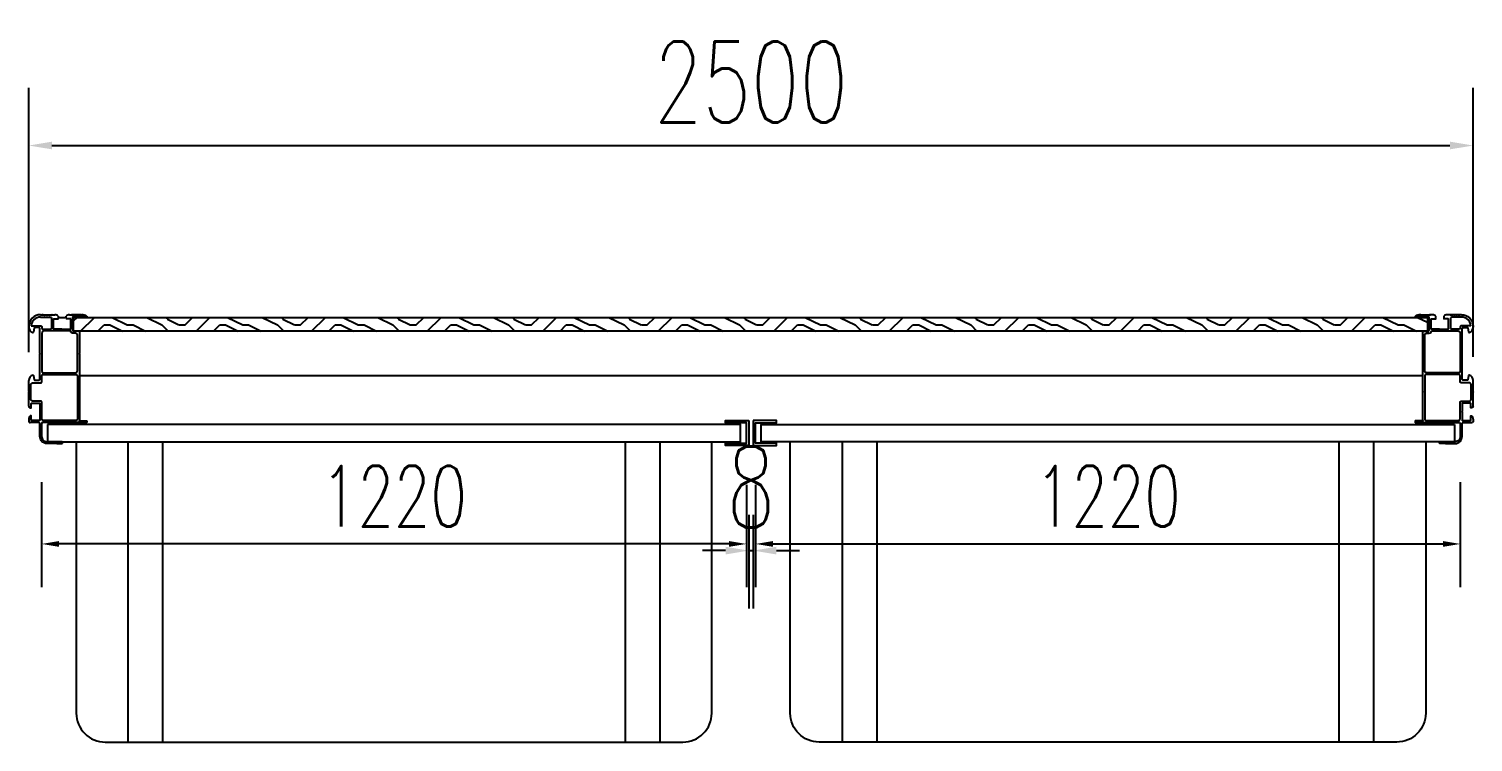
# Model space of a CAD drawing. Extents: x -18540 to 926017, y -610001 to -56924.
# Drawn here: x 11904 to 14404, y -514552 to -513317 of the extents above; entities that cross this region are included whole.
import ezdxf

# ---------------------------------------------------------------- set-up
doc = ezdxf.new("R2010")
doc.units = 0
doc.header["$LTSCALE"] = 10
doc.header["$MEASUREMENT"] = 0
for name, color, linetype in [('W-STEEL_FRAME钢架', 3, 'Continuous'), ('W-WOOD_FLOOR木地板', 30, 'Continuous'), ('浮箱U槽', 5, 'Continuous')]:
    doc.layers.add(name, color=color, linetype=linetype)
doc.styles.add('STANDARD_T3', font='simplex.shx', dxfattribs={"width": 0.7, "bigfont": 'gbcbig.shx'})
doc.dimstyles.new('W&&30', dxfattribs={"dimtxt": 105, "dimasz": 30, "dimexe": 75, "dimexo": 90, "dimgap": 30, "dimtad": 1, "dimdec": 0, "dimzin": 0, "dimdsep": 46, "dimtxsty": 'STANDARD_T3', "dimcen": 0.09, "dimclrd": 1, "dimclre": 1, "dimclrt": 7, "dimazin": 2, "dimtfac": 1, "dimtdec": 0, "dimtix": 1, "dimtmove": 2, "dimatfit": 3, "dimfxl": 100, "dimtolj": 1, "dimtzin": 0, "dimarcsym": 0})
doc.dimstyles.new('W&&40', dxfattribs={"dimtxt": 140, "dimasz": 40, "dimexe": 100, "dimexo": 120, "dimgap": 40, "dimtad": 1, "dimdec": 0, "dimzin": 0, "dimdsep": 46, "dimtxsty": 'STANDARD_T3', "dimcen": 0.09, "dimclrd": 1, "dimclre": 1, "dimclrt": 7, "dimazin": 2, "dimtfac": 1, "dimtdec": 0, "dimtix": 1, "dimtmove": 2, "dimatfit": 3, "dimfxl": 100, "dimtolj": 1, "dimtzin": 0, "dimarcsym": 0})

# ---------------------------------------------------------------- blocks, each defined once
blk = doc.blocks.new('0102')
at = {"color": 5, "lineweight": -3}
for p, q in [((-1521474.8, 1202748.6), (-1521474.8, 1203268.6)), ((-1521414.8, 1202748.6), (-1521414.8, 1203268.6)), ((-1520614.8, 1203268.6), (-1520614.8, 1202748.6)), ((-1520554.8, 1203268.6), (-1520554.8, 1202748.6))]:
    blk.add_line(p, q, dxfattribs=at)
at = {"color": 5}
blk.add_lwpolyline([(-1521614.8, 1203298.6), (-1521614.8, 1203268.6), (-1521564.8, 1203268.6), (-1520464.8, 1203268.5), (-1520414.8, 1203268.6), (-1520414.8, 1203298.6)], close=True, dxfattribs=at)
at = {"color": 5, "lineweight": -3}
blk.add_lwpolyline([(-1521564.8, 1203268.6), (-1521564.8, 1202798.6, 0.414214), (-1521514.8, 1202748.6), (-1520514.8, 1202748.6, 0.414214), (-1520464.8, 1202798.6), (-1520464.8, 1203268.6)], format="xyb", dxfattribs=at)
blk = doc.blocks.new('*D732')
at = {"layer": 'Defpoints', "color": 0, "transparency": 16777216}
for p in [(13162.1, -514016.9), (14382.1, -514012), (14382.1, -514209)]:
    blk.add_point(p, dxfattribs=at)
at = {"layer": 'W-STEEL_FRAME钢架', "color": 1, "lineweight": -2, "transparency": 16777216}
for p, q in [((14382.1, -514102), (14382.1, -514284)), ((13162.1, -514106.9), (13162.1, -514284)), ((13192.1, -514209), (14352.1, -514209))]:
    blk.add_line(p, q, dxfattribs=at)
at = {"layer": 'W-STEEL_FRAME钢架', "color": 1, "transparency": 16777216}
for points in [[(13192.1, -514204), (13192.1, -514214), (13162.1, -514209)], [(14352.1, -514204), (14352.1, -514214), (14382.1, -514209)]]:
    blk.add_solid(points, dxfattribs=at)
at = {"layer": 'W-STEEL_FRAME钢架', "color": 7, "transparency": 16777216, "insert": (13772.1, -514126.5), "char_height": 105, "attachment_point": 5, "style": 'STANDARD_T3'}
blk.add_mtext('\\A1;1220', dxfattribs=at)
blk = doc.blocks.new('*D733')
at = {"layer": 'Defpoints', "color": 0, "transparency": 16777216}
for p in [(11926.3, -514012), (13146.3, -514016.9), (11926.3, -514209)]:
    blk.add_point(p, dxfattribs=at)
at = {"layer": 'W-STEEL_FRAME钢架', "color": 1, "lineweight": -2, "transparency": 16777216}
for p, q in [((11926.3, -514102), (11926.3, -514284)), ((13146.3, -514106.9), (13146.3, -514284)), ((13116.3, -514209), (11956.3, -514209))]:
    blk.add_line(p, q, dxfattribs=at)
at = {"layer": 'W-STEEL_FRAME钢架', "color": 1, "transparency": 16777216}
for points in [[(11956.3, -514204), (11956.3, -514214), (11926.3, -514209)], [(13116.3, -514204), (13116.3, -514214), (13146.3, -514209)]]:
    blk.add_solid(points, dxfattribs=at)
at = {"layer": 'W-STEEL_FRAME钢架', "color": 7, "transparency": 16777216, "insert": (12536.3, -514126.5), "char_height": 105, "attachment_point": 5, "style": 'STANDARD_T3'}
blk.add_mtext('\\A1;1220', dxfattribs=at)
blk = doc.blocks.new('*D731')
at = {"layer": 'Defpoints', "color": 0, "transparency": 16777216}
for p in [(14404.2, -513519.4), (11904.2, -513997), (14404.2, -514005.2)]:
    blk.add_point(p, dxfattribs=at)
at = {"layer": 'W-WOOD_FLOOR木地板', "color": 1, "lineweight": -2, "transparency": 16777216}
for p, q in [((11904.2, -513877), (11904.2, -513419.4)), ((14404.2, -513885.2), (14404.2, -513419.4)), ((11944.2, -513519.4), (14364.2, -513519.4))]:
    blk.add_line(p, q, dxfattribs=at)
at = {"layer": 'W-WOOD_FLOOR木地板', "color": 1, "transparency": 16777216}
for points in [[(11944.2, -513512.7), (11944.2, -513526), (11904.2, -513519.4)], [(14364.2, -513512.7), (14364.2, -513526), (14404.2, -513519.4)]]:
    blk.add_solid(points, dxfattribs=at)
at = {"layer": 'W-WOOD_FLOOR木地板', "color": 7, "transparency": 16777216, "insert": (13154.2, -513409.4), "char_height": 140, "attachment_point": 5, "style": 'STANDARD_T3'}
blk.add_mtext('\\A1;2500', dxfattribs=at)
blk = doc.blocks.new('*D734')
at = {"layer": 'Defpoints', "color": 0, "transparency": 16777216}
for p in [(13150.3, -514038.4), (13158.1, -514038.4), (13158.1, -514220.5)]:
    blk.add_point(p, dxfattribs=at)
at = {"layer": '浮箱U槽', "color": 1, "lineweight": -2, "transparency": 16777216}
for p, q in [((13150.3, -514158.4), (13150.3, -514320.5)), ((13158.1, -514158.4), (13158.1, -514320.5)), ((13110.3, -514220.5), (13070.3, -514220.5)), ((13150.3, -514220.5), (13158.1, -514220.5)), ((13198.1, -514220.5), (13238.1, -514220.5))]:
    blk.add_line(p, q, dxfattribs=at)
at = {"layer": '浮箱U槽', "color": 1, "transparency": 16777216}
for points in [[(13110.3, -514213.9), (13110.3, -514227.2), (13150.3, -514220.5)], [(13198.1, -514213.9), (13198.1, -514227.2), (13158.1, -514220.5)]]:
    blk.add_solid(points, dxfattribs=at)
at = {"layer": '浮箱U槽', "color": 7, "transparency": 16777216, "insert": (13154.2, -514110.5), "char_height": 140, "attachment_point": 5, "style": 'STANDARD_T3'}
blk.add_mtext('\\A1;8', dxfattribs=at)

msp = doc.modelspace()

# ---------------------------------------------------------------- hatches: boundary and pattern name
at = {"layer": 'W-WOOD_FLOOR木地板'}
h = msp.add_hatch(dxfattribs=at)
h.set_pattern_fill('木纹01', color=256, scale=50)
h.set_pattern_definition([(0, (-337235.66, -338980.08), (200, 200), [10, -190]), (0, (-337375.66, -338960.08), (200, 200), [20, -180]), (0, (-337245.66, -338950.08), (200, 200), [10, -190]), (0, (-337365.66, -338930.08), (200, 200), [10, -190]), (0, (-337245.66, -338920.08), (200, 200), [10, -190]), (0, (-337355.66, -338910.08), (200, 200), [10, -190]), (0, (-337245.66, -338900.08), (200, 200), [10, -190]), (0, (-337355.66, -338880.08), (200, 200), [10, -110, 10, -70]), (0, (-337355.66, -338860.08), (200, 200), [20, -100, 10, -70]), (0, (-337365.66, -338830.08), (200, 200), [10, -30, 10, -80, 10, -60]), (0, (-337375.66, -338810.08), (200, 200), [10, -40, 20, -130]), (0, (-337245.66, -338800.08), (200, 200), [10, -190]), (0, (-337375.66, -338790.08), (200, 200), [10, -50, 10, -130]), (45, (-337395.66, -338980.08), (0, 200), [28.2842, -254.55851]), (45, (-337225.66, -338980.08), (0, 200), [56.56854, -226.27417]), (45, (-337225.66, -338880.08), (0, 200), [14.142, -268.70071]), (45, (-337395.66, -338860.08), (0, 200), [42.4264, -240.41631]), (45, (-337225.66, -338860.08), (0, 200), [70.71068, -212.13203]), (45, (-337225.66, -338830.08), (0, 200), [42.4264, -240.41631]), (315, (-337265.66, -338810.08), (200, -4e-14), [14.142, -268.70071]), (315, (-337335.66, -338970.08), (200, -4e-14), [28.2842, -254.55851]), (315, (-337325.66, -338890.08), (200, -4e-14), [28.2842, -254.55851]), (315, (-337265.66, -338930.08), (200, -4e-14), [28.2842, -254.55851]), (315, (-337275.66, -338850.08), (200, -4e-14), [28.2842, -254.55851]), (315, (-337265.66, -338830.08), (200, -4e-14), [42.4264, -240.41631]), (315, (-337315.66, -338950.08), (200, -4e-14), [42.4264, -240.41631]), (315, (-337285.66, -338940.08), (200, -4e-14), [42.4264, -240.41631]), (315, (-337315.66, -338870.08), (200, -4e-14), [42.4264, -240.41631]), (315, (-337295.66, -338860.08), (200, -4e-14), [42.4264, -240.41631]), (26.56505, (-337385.66, -338940.08), (200, 8e-08), [22.36068, -424.85292]), (26.56505, (-337235.66, -338950.08), (200, 8e-08), [89.44272, -357.77088]), (26.56505, (-337235.66, -338920.08), (200, 8e-08), [89.44272, -357.77088]), (26.56505, (-337235.66, -338900.08), (200, 8e-08), [89.4428, -134, 44.722, -179.048795]), (26.56505, (-337215.66, -338870.08), (200, 8e-08), [22.36068, -424.85292]), (26.56505, (-337395.66, -338800.08), (200, 8e-08), [22.36068, -424.85292]), (26.56505, (-337235.66, -338800.08), (200, 8e-08), [44.72136, -402.49224]), (333.43495, (-337285.66, -338980.08), (200, -8e-08), [44.72136, -402.49224]), (333.43495, (-337355.66, -338930.08), (200, -8e-08), [44.72136, -402.49224]), (333.43495, (-337355.66, -338960.08), (200, -8e-08), [22.36068, -424.85224]), (333.43495, (-337345.66, -338910.08), (200, -8e-08), [67.08204, -380.13156]), (333.43495, (-337305.66, -338910.08), (200, -8e-08), [44.72136, -402.49224]), (333.43495, (-337285.66, -338900.08), (200, -8e-08), [44.72136, -402.49224]), (333.43495, (-337345.66, -338880.08), (200, -8e-08), [22.36068, -424.85224]), (333.43495, (-337335.66, -338860.08), (200, -8e-08), [22.36068, -424.85224]), (333.43495, (-337255.66, -338820.08), (200, -8e-08), [22.36068, -424.85224]), (333.43495, (-337265.66, -338890.08), (200, -8e-08), [22.36068, -424.85224]), (333.43495, (-337355.66, -338830.08), (200, -8e-08), [67.08204, -380.13156]), (333.43495, (-337365.66, -338810.08), (200, -8e-08), [44.72136, -402.49224]), (333.43495, (-337255.66, -338870.08), (200, -8e-08), [22.36, -201.24, 22.36, -201.253595]), (333.43495, (-337315.66, -338830.08), (200, -8e-08), [44.72136, -402.49224]), (333.43495, (-337305.66, -338810.08), (200, -8e-08), [44.72136, -402.49224]), (333.43495, (-337365.66, -338790.08), (200, -8e-08), [44.72136, -402.49224]), (333.43495, (-337305.66, -338790.08), (200, -8e-08), [44.72136, -402.49224])])
h.paths.add_polyline_path([(11981.5, -513816.8), (11981.5, -513840.8), (14325.1, -513840.8), (14325.1, -513816.8)])

# ---------------------------------------------------------------- linework, layer by layer
at = {"color": 3, "lineweight": -3}
for p, q in [((11939.8, -513812.7), (11940.1, -513812.3)), ((11941.2, -513812.3), (11941.5, -513812.7)), ((11941.8, -513812.7), (11942.1, -513812.3)), ((11943.8, -513812.7), (11944.1, -513812.3)), ((11944.3, -513812.2), (11949.4, -513812.2)), ((11944.3, -513812.2), (11946.1, -513812.2)), ((11954.9, -513814.7), (11954.9, -513819)), ((11969, -513819), (11969, -513814.7)), ((11974.5, -513812.2), (11979.6, -513812.2)), ((11988.1, -513812.7), (11987.8, -513812.3)), ((11990.1, -513812.7), (11989.8, -513812.3)), ((11990.7, -513812.3), (11990.4, -513812.7)), ((11992.1, -513812.7), (11991.8, -513812.3)), ((11994.9, -513812.2), (11997.2, -513812.2)), ((14313.6, -513812.2), (14311.2, -513812.2)), ((14316.3, -513812.7), (14316.6, -513812.3)), ((14317.7, -513812.3), (14318, -513812.7)), ((14318.3, -513812.7), (14318.6, -513812.3)), ((14320.3, -513812.7), (14320.6, -513812.3)), ((14333.9, -513812.2), (14328.8, -513812.2)), ((14339.5, -513819), (14339.5, -513814.7)), ((14353.5, -513814.7), (14353.5, -513819)), ((14364.2, -513812.2), (14359, -513812.2)), ((14364.2, -513812.2), (14362.3, -513812.2)), ((14364.6, -513812.7), (14364.3, -513812.3)), ((14366.6, -513812.7), (14366.3, -513812.3)), ((14367.2, -513812.3), (14366.9, -513812.7)), ((14368.6, -513812.7), (14368.3, -513812.3)), ((11923.3, -513879.4), (11923.3, -513836.3)), ((11928.8, -513837.3), (11941.4, -513837.3)), ((11991.6, -513841.8), (11991.6, -513879.4)), ((14316.9, -513841.8), (14316.9, -513879.4)), ((14379.6, -513837.3), (14367.1, -513837.3)), ((14385.1, -513879.4), (14385.1, -513836.3)), ((11904.2, -513944.9), (11904.2, -513926.1)), ((14404.2, -513944.9), (14404.2, -513926.1)), ((11991.6, -513946.1), (11991.6, -513995.4)), ((14316.9, -513946.1), (14316.9, -513995.4))]:
    msp.add_line(p, q, dxfattribs=at)
at = {"color": 0}
msp.add_line((11954.9, -513816.9), (11969, -513816.9), dxfattribs=at)
at = {"color": 1, "lineweight": -3}
msp.add_line((11991.6, -513917.4), (14316.9, -513917.4), dxfattribs=at)
at = {"color": 3, "lineweight": -3}
for points in [[(11924.3, -513812.2, 0.414214), (11904.2, -513832.3), (11904.2, -513833.9)], [(11924.3, -513816.2), (11924.3, -513816.2), (11940.4, -513816.2, -0.414214), (11943.4, -513819.2), (11943.4, -513835.3, -0.414518), (11941.4, -513837.3)], [(11929, -513812.2, -0.198912), (11929.2, -513812.3), (11929.5, -513812.7)], [(11929.8, -513812.7), (11930.1, -513812.3, -0.198912), (11930.2, -513812.2), (11931.1, -513812.2, -0.198912), (11931.2, -513812.3), (11931.5, -513812.7)], [(11931.8, -513812.7), (11932.1, -513812.3, -0.198912), (11932.2, -513812.2), (11933.1, -513812.2, -0.198912), (11933.2, -513812.3), (11933.5, -513812.7)], [(11933.8, -513812.7), (11934.1, -513812.3, -0.198912), (11934.2, -513812.2), (11935.1, -513812.2, -0.198912), (11935.2, -513812.3), (11935.5, -513812.7)], [(11935.8, -513812.7), (11936.1, -513812.3, -0.198912), (11936.2, -513812.2), (11937.1, -513812.2, -0.198912), (11937.2, -513812.3), (11937.5, -513812.7)], [(11937.8, -513812.7), (11938.1, -513812.3, -0.198912), (11938.2, -513812.2), (11939.1, -513812.2, -0.198912), (11939.2, -513812.3), (11939.5, -513812.7)], [(11940.1, -513812.3, -0.198912), (11940.3, -513812.2), (11941.1, -513812.2)], [(11942.3, -513812.2), (11943.1, -513812.2, -0.198912), (11943.2, -513812.3), (11943.5, -513812.7)], [(11961.4, -513837.3), (11947.9, -513837.3, -0.414214), (11946.9, -513836.3), (11946.9, -513820.2, -0.414214), (11947.9, -513819.2), (11954.7, -513819.2)], [(11962.5, -513837.3), (11976, -513837.3, 0.414214), (11977, -513836.3), (11977, -513820.2, 0.414214), (11976, -513819.2), (11969.2, -513819.2)], [(11980.1, -513812.7), (11979.8, -513812.3, 0.198912), (11979.6, -513812.2), (11977.8, -513812.2)], [(11982.1, -513812.7), (11981.8, -513812.3, 0.198912), (11981.6, -513812.2), (11980.8, -513812.2, 0.198912), (11980.7, -513812.3), (11980.4, -513812.7)], [(11991.6, -513841.8, 0.414214), (11990.6, -513840.8), (11981.5, -513840.8, -0.414214), (11980.5, -513839.8), (11980.5, -513816.2, -0.414214), (11981.5, -513815.2)], [(12004.6, -513814.7), (12004.6, -513815, -0.414214), (12004.4, -513815.2), (11981.5, -513815.2)], [(11984.1, -513812.7), (11983.8, -513812.3, 0.198912), (11983.6, -513812.2), (11982.8, -513812.2, 0.198912), (11982.7, -513812.3), (11982.4, -513812.7)], [(11986.1, -513812.7), (11985.8, -513812.3, 0.198912), (11985.7, -513812.2), (11984.8, -513812.2, 0.198912), (11984.7, -513812.3), (11984.4, -513812.7)], [(11987.7, -513812.2), (11986.8, -513812.2, 0.198912), (11986.7, -513812.3), (11986.4, -513812.7)], [(11989.7, -513812.2), (11988.8, -513812.2, 0.198912), (11988.7, -513812.3), (11988.4, -513812.7)], [(11991.7, -513812.2), (11990.8, -513812.2, 0.198912), (11990.7, -513812.3)], [(11994.1, -513812.7), (11993.8, -513812.3, 0.198912), (11993.7, -513812.2), (11992.8, -513812.2, 0.198912), (11992.7, -513812.3), (11992.4, -513812.7)], [(11994.9, -513812.2, 0.198912), (11994.7, -513812.3), (11994.4, -513812.7)], [(14303.8, -513814.7), (14303.8, -513815, 0.414214), (14304, -513815.2), (14326.9, -513815.2)], [(14313.6, -513812.2, -0.198912), (14313.7, -513812.3), (14314, -513812.7)], [(14314.3, -513812.7), (14314.6, -513812.3, -0.198912), (14314.8, -513812.2), (14315.6, -513812.2, -0.198912), (14315.7, -513812.3), (14316, -513812.7)], [(14316.8, -513812.2), (14317.6, -513812.2, -0.198912), (14317.7, -513812.3)], [(14316.9, -513841.8, -0.414214), (14317.9, -513840.8), (14326.9, -513840.8, 0.414214), (14327.9, -513839.8), (14327.9, -513816.2, 0.414214), (14326.9, -513815.2)], [(14318.8, -513812.2), (14319.6, -513812.2, -0.198912), (14319.8, -513812.3), (14320.1, -513812.7)], [(14320.8, -513812.2), (14321.6, -513812.2, -0.198912), (14321.8, -513812.3), (14322.1, -513812.7)], [(14322.3, -513812.7), (14322.6, -513812.3, -0.198912), (14322.8, -513812.2), (14323.6, -513812.2, -0.198912), (14323.8, -513812.3), (14324.1, -513812.7)], [(14324.4, -513812.7), (14324.7, -513812.3, -0.198912), (14324.8, -513812.2), (14325.6, -513812.2, -0.198912), (14325.8, -513812.3), (14326.1, -513812.7)], [(14326.4, -513812.7), (14326.7, -513812.3, -0.198912), (14326.8, -513812.2), (14327.6, -513812.2, -0.198912), (14327.8, -513812.3), (14328.1, -513812.7)], [(14328.4, -513812.7), (14328.7, -513812.3, -0.198912), (14328.8, -513812.2), (14330.6, -513812.2)], [(14345.9, -513837.3), (14332.4, -513837.3, -0.414214), (14331.4, -513836.3), (14331.4, -513820.2, -0.414214), (14332.4, -513819.2), (14339.3, -513819.2)], [(14347.1, -513837.3), (14360.6, -513837.3, 0.414214), (14361.6, -513836.3), (14361.6, -513820.2, 0.414214), (14360.6, -513819.2), (14353.7, -513819.2)], [(14366.2, -513812.2), (14365.3, -513812.2, 0.198912), (14365.2, -513812.3), (14364.9, -513812.7)], [(14384.1, -513816.2), (14384.1, -513816.2), (14368.1, -513816.2, 0.414214), (14365.1, -513819.2), (14365.1, -513835.3, 0.414518), (14367.1, -513837.3)], [(14368.3, -513812.3, 0.198912), (14368.2, -513812.2), (14367.4, -513812.2)], [(14370.6, -513812.7), (14370.3, -513812.3, 0.198912), (14370.2, -513812.2), (14369.4, -513812.2, 0.198912), (14369.2, -513812.3), (14368.9, -513812.7)], [(14372.7, -513812.7), (14372.4, -513812.3, 0.198912), (14372.2, -513812.2), (14371.4, -513812.2, 0.198912), (14371.2, -513812.3), (14370.9, -513812.7)], [(14374.7, -513812.7), (14374.4, -513812.3, 0.198912), (14374.2, -513812.2), (14373.4, -513812.2, 0.198912), (14373.2, -513812.3), (14372.9, -513812.7)], [(14376.7, -513812.7), (14376.4, -513812.3, 0.198912), (14376.2, -513812.2), (14375.4, -513812.2, 0.198912), (14375.2, -513812.3), (14374.9, -513812.7)], [(14378.7, -513812.7), (14378.4, -513812.3, 0.198912), (14378.2, -513812.2), (14377.4, -513812.2, 0.198912), (14377.3, -513812.3), (14377, -513812.7)], [(14379.4, -513812.2, 0.198912), (14379.3, -513812.3), (14379, -513812.7)], [(14384.1, -513812.2, -0.414214), (14404.2, -513832.3), (14404.2, -513833.9)], [(11908.3, -513831.2), (11908.3, -513831.2), (11924.8, -513831.2, -0.414214), (11926.8, -513833.2), (11926.8, -513835.3, 0.413909), (11928.8, -513837.3)], [(11921.3, -513834.3), (11914.4, -513834.3, 0.362489), (11913.4, -513835.1), (11912, -513842.5)], [(11962.5, -513837.3, 0.198912), (11962.4, -513837.4), (11962.1, -513837.7, -0.414214), (11961.8, -513837.7), (11961.5, -513837.4, 0.198912), (11961.4, -513837.3)], [(14345.9, -513837.3, -0.198912), (14346.1, -513837.4), (14346.4, -513837.7, 0.414214), (14346.6, -513837.7), (14346.9, -513837.4, -0.198912), (14347.1, -513837.3)], [(14400.2, -513831.2), (14400.2, -513831.2), (14383.6, -513831.2, 0.414214), (14381.6, -513833.2), (14381.6, -513835.3, -0.413909), (14379.6, -513837.3)], [(14387.2, -513834.3), (14394.1, -513834.3, -0.362489), (14395.1, -513835.1), (14396.4, -513842.5)], [(11910.9, -513916.6, -0.403535), (11912, -513917.4), (11913.4, -513924.8, 0.362489), (11914.4, -513925.6), (11921.3, -513925.6, 0.414214), (11923.3, -513923.6), (11923.3, -513880.6)], [(11923.3, -513879.4, 0.198912), (11923.4, -513879.5), (11923.7, -513879.8, -0.414214), (11923.7, -513880.1), (11923.4, -513880.4, 0.198912), (11923.3, -513880.6)], [(11991.5, -513879.5), (11991.2, -513879.8, 0.414214), (11991.2, -513880.1), (11991.5, -513880.4, -0.198912), (11991.6, -513880.6), (11991.6, -513880.6), (11991.6, -513944.9)], [(14316.9, -513879.5), (14317.2, -513879.8, -0.414214), (14317.2, -513880.1), (14316.9, -513880.4, 0.198912), (14316.9, -513880.6), (14316.9, -513880.6), (14316.9, -513944.9)], [(14385.1, -513879.4, -0.198912), (14385.1, -513879.5), (14384.8, -513879.8, 0.414214), (14384.8, -513880.1), (14385.1, -513880.4, -0.198912), (14385.1, -513880.6)], [(14397.6, -513916.6, 0.403535), (14396.4, -513917.4), (14395.1, -513924.8, -0.362489), (14394.1, -513925.6), (14387.2, -513925.6, -0.414214), (14385.1, -513923.6), (14385.1, -513880.6)], [(11991.6, -513917.4), (11991.6, -513995.4, 2.414214), (11992.1, -513995.9), (12003.6, -513995.9, -0.414214), (12004.6, -513996.9), (12004.6, -513997.9, -0.414214), (12003.6, -513998.9)], [(14316.9, -513917.4), (14316.9, -513995.4, -2.414214), (14316.4, -513995.9), (14304.8, -513995.9, 0.414214), (14303.8, -513996.9), (14303.8, -513997.9, 0.414214), (14304.8, -513998.9)], [(11904.2, -513944.9, 0.198912), (11904.3, -513945), (11904.6, -513945.3, -0.414214), (11904.6, -513945.6), (11904.3, -513945.9, 0.198912), (11904.2, -513946.1)], [(11991.5, -513945), (11991.2, -513945.3, 0.414214), (11991.2, -513945.6), (11991.5, -513945.9)], [(14316.9, -513945), (14317.2, -513945.3, -0.414214), (14317.2, -513945.6), (14316.9, -513945.9)], [(14404.2, -513944.9, -0.198912), (14404.2, -513945), (14403.9, -513945.3, 0.414214), (14403.9, -513945.6), (14404.2, -513945.9, -0.198912), (14404.2, -513946.1)], [(11904.2, -513970.8, 0.414214), (11906.7, -513973.3), (11908, -513973.3, 0.414214), (11908.2, -513973.1)], [(11908.2, -513973.1), (11908.2, -513966.3, -0.414214), (11909.2, -513965.3), (11922.3, -513965.3, -0.414214), (11923.3, -513966.3), (11923.3, -513979.8, 0.198912), (11923.4, -513979.9), (11923.7, -513980.2, -0.414214), (11923.7, -513980.5), (11923.4, -513980.8, 0.198912), (11923.3, -513980.9), (11923.3, -513994.4, -0.414214), (11922.3, -513995.4), (11909.2, -513995.4, -0.414214), (11908.2, -513994.4), (11908.2, -513987.6)], [(14400.2, -513973.1), (14400.2, -513966.3, 0.414214), (14399.2, -513965.3), (14386.2, -513965.3, 0.414214), (14385.2, -513966.3), (14385.2, -513979.8, -0.198912), (14385.1, -513979.9), (14384.8, -513980.2, 0.414214), (14384.8, -513980.5), (14385.1, -513980.8, -0.198912), (14385.2, -513980.9), (14385.2, -513994.4, 0.414214), (14386.2, -513995.4), (14399.2, -513995.4, 0.414214), (14400.2, -513994.4), (14400.2, -513987.6)], [(14404.2, -513970.8, -0.414214), (14401.7, -513973.3), (14400.4, -513973.3, -0.414214), (14400.2, -513973.1)], [(11904.2, -513992.9), (11904.2, -513996.9, 0.414214), (11906.2, -513998.9)], [(11935.3, -514035.1, -0.414214), (11923.3, -514023), (11923.3, -514000.9, 0.414214), (11921.3, -513998.9), (11906.2, -513998.9)], [(11908.2, -513987.6, 0.414214), (11908, -513987.4), (11906.7, -513987.4)], [(12003.6, -513998.9), (11928.3, -513998.9, 0.414214), (11926.3, -514000.9), (11926.3, -514023, 0.414214), (11935.3, -514032.1)], [(14304.8, -513998.9), (14380.1, -513998.9, -0.414214), (14382.1, -514000.9), (14382.1, -514023, -0.414214), (14373.1, -514032.1)], [(14373.1, -514035.1, 0.414214), (14385.2, -514023), (14385.2, -514000.9, -0.414214), (14387.2, -513998.9), (14402.2, -513998.9)], [(14400.2, -513987.6, -0.414214), (14400.4, -513987.4), (14401.7, -513987.4)], [(14404.2, -513992.9), (14404.2, -513996.9, -0.414214), (14402.2, -513998.9)], [(11952, -514035), (11952.3, -514034.7, -0.414214), (11952.5, -514034.7), (11952.8, -514035, 0.198912), (11953, -514035.1), (11961.4, -514035.1, 0.414214), (11962.4, -514034.1), (11962.4, -514033.1, 0.414214), (11961.4, -514032.1), (11935.3, -514032.1)], [(11952, -514035, -0.198912), (11951.8, -514035.1), (11935.3, -514035.1)], [(14356.5, -514035), (14356.2, -514034.7, 0.414214), (14355.9, -514034.7), (14355.6, -514035, -0.198912), (14355.5, -514035.1), (14347, -514035.1, -0.414214), (14346, -514034.1), (14346, -514033.1, -0.414214), (14347, -514032.1), (14373.1, -514032.1)], [(14356.5, -514035, 0.198912), (14356.6, -514035.1), (14373.1, -514035.1)]]:
    msp.add_lwpolyline(points, format="xyb", dxfattribs=at)
for points in [[(11924.3, -513812.2), (11929, -513812.2), (11926.7, -513812.2)], [(14384.1, -513812.2), (14379.4, -513812.2), (14381.8, -513812.2)], [(11904.2, -513970.8), (11904.2, -513960.4), (11904.2, -513946.1)], [(14404.2, -513970.8), (14404.2, -513960.4), (14404.2, -513946.1)]]:
    msp.add_lwpolyline(points, dxfattribs=at)
for points in [[(11980, -513844.3, -0.356394), (11977.1, -513841.9, 0.356394), (11975.1, -513840.3), (11929.8, -513840.3, 0.414214), (11926.8, -513843.3), (11926.8, -513910.6, 0.414214), (11928.8, -513912.6), (11985, -513912.6, 0.414214), (11988.1, -513909.6), (11988.1, -513847.3, 0.414214), (11985, -513844.3)], [(14328.4, -513844.3, 0.356394), (14331.4, -513841.9, -0.356394), (14333.3, -513840.3), (14378.6, -513840.3, -0.414214), (14381.6, -513843.3), (14381.6, -513910.6, -0.414214), (14379.6, -513912.6), (14323.4, -513912.6, -0.414214), (14320.4, -513909.6), (14320.4, -513847.3, -0.414214), (14323.4, -513844.3)], [(11988.1, -513992.4, -0.414214), (11985, -513995.4), (11929.8, -513995.4, -0.414214), (11926.8, -513992.4), (11926.8, -513964.8, 0.414214), (11923.8, -513961.8), (11910.7, -513961.8, -0.414214), (11907.7, -513958.8), (11907.7, -513933.2, -0.414214), (11910.7, -513930.2), (11923.8, -513930.2, 0.414214), (11926.8, -513927.2), (11926.8, -513917.6, -0.414214), (11928.8, -513915.6), (11985, -513915.6, -0.414214), (11988.1, -513918.6)], [(14320.4, -513992.4, 0.414214), (14323.4, -513995.4), (14378.6, -513995.4, 0.414214), (14381.6, -513992.4), (14381.6, -513964.8, -0.414214), (14384.7, -513961.8), (14397.7, -513961.8, 0.414214), (14400.7, -513958.8), (14400.7, -513933.2, 0.414214), (14397.7, -513930.2), (14384.6, -513930.2, -0.414214), (14381.6, -513927.2), (14381.6, -513917.6, 0.414214), (14379.6, -513915.6), (14323.4, -513915.6, 0.414214), (14320.4, -513918.6)]]:
    msp.add_lwpolyline(points, format="xyb", close=True, dxfattribs=at)
at = {"color": 4}
for points in [[(13150.3, -513995.4), (13150.3, -514038.4), (13110.3, -514038.4), (13110.3, -514034.4), (13146.3, -514034.4), (13146.3, -513999.4), (13110.3, -513999.4), (13110.3, -513995.4)], [(13158.1, -513995.4), (13158.1, -514038.4), (13198.1, -514038.4), (13198.1, -514034.4), (13162.1, -514034.4), (13162.1, -513999.4), (13198.1, -513999.4), (13198.1, -513995.4)]]:
    msp.add_lwpolyline(points, close=True, dxfattribs=at)
at = {"color": 3, "lineweight": -3}
for centre, radius, start, end in [((11924.3, -513832.2), 16, 89.8166, 176.4472), ((11929.6, -513812.6), 0.201, 225, 315), ((11931.6, -513812.6), 0.201, 225, 315), ((11933.6, -513812.6), 0.201, 225, 315), ((11935.7, -513812.6), 0.201, 225, 315), ((11937.7, -513812.6), 0.201, 225, 315), ((11939.7, -513812.6), 0.201, 225, 315), ((11941.1, -513812.4), 0.201, 45, 90), ((11941.7, -513812.6), 0.201, 225, 315), ((11942.3, -513812.4), 0.201, 90, 135), ((11943.7, -513812.6), 0.201, 225, 315), ((11944.3, -513812.4), 0.201, 90, 135), ((11949.7, -513818.8), 6.62, 38.3047, 92.8074), ((11954.7, -513819), 0.201, 270, 0.2741), ((11974.2, -513818.8), 6.62, 87.1926, 141.6953), ((11969.2, -513819), 0.201, 180, 270), ((11980.2, -513812.6), 0.201, 225, 315), ((11982.2, -513812.6), 0.201, 225, 315), ((11984.2, -513812.6), 0.201, 225, 315), ((11986.2, -513812.6), 0.201, 225, 315), ((11987.7, -513812.4), 0.201, 45, 90), ((11988.2, -513812.6), 0.201, 225, 315), ((11989.7, -513812.4), 0.201, 45, 90), ((11990.3, -513812.6), 0.201, 225, 315), ((11991.7, -513812.4), 0.201, 45, 90), ((11992.3, -513812.6), 0.201, 225, 315), ((11994.3, -513812.6), 0.201, 225, 315), ((11996.7, -513826), 13.8, 54.8394, 92.3815), ((14311.8, -513826), 13.8, 87.6185, 125.1606), ((14314.2, -513812.6), 0.201, 225, 315), ((14316.2, -513812.6), 0.201, 225, 315), ((14316.8, -513812.4), 0.201, 90, 135), ((14318.2, -513812.6), 0.201, 225, 315), ((14318.8, -513812.4), 0.201, 90, 135), ((14320.2, -513812.6), 0.201, 225, 315), ((14320.8, -513812.4), 0.201, 90, 135), ((14322.2, -513812.6), 0.201, 225, 315), ((14324.2, -513812.6), 0.201, 225, 315), ((14326.2, -513812.6), 0.201, 225, 315), ((14328.2, -513812.6), 0.201, 225, 315), ((14334.3, -513818.8), 6.62, 38.3047, 92.8074), ((14339.3, -513819), 0.201, 270, 360), ((14358.7, -513818.8), 6.62, 87.1926, 141.6953), ((14353.7, -513819), 0.201, 179.7259, 270), ((14364.2, -513812.4), 0.201, 45, 90), ((14364.8, -513812.6), 0.201, 225, 315), ((14366.2, -513812.4), 0.201, 45, 90), ((14366.8, -513812.6), 0.201, 225, 315), ((14367.4, -513812.4), 0.201, 90, 135), ((14368.8, -513812.6), 0.201, 225, 315), ((14370.8, -513812.6), 0.201, 225, 315), ((14372.8, -513812.6), 0.201, 225, 315), ((14374.8, -513812.6), 0.201, 225, 315), ((14376.8, -513812.6), 0.201, 225, 315), ((14378.8, -513812.6), 0.201, 225, 315), ((14384.2, -513832.2), 16, 3.5528, 90.1834), ((11914.1, -513833.9), 9.88, 179.7094, 251.9861), ((11911.1, -513842.3), 1, 270, 349.7), ((11921.3, -513836.3), 2.01, 0, 90), ((14387.2, -513836.3), 2.01, 90, 180), ((14397.4, -513842.3), 1, 190.3, 270), ((14394.3, -513833.9), 9.88, 288.0139, 0.2906), ((11991.4, -513879.4), 0.201, 315, 0), ((14317.1, -513879.4), 0.201, 180, 225), ((11914.3, -513926.1), 10.1, 110.0422, 179.7055), ((14394.1, -513926.1), 10.1, 0.2945, 69.9578), ((11991.4, -513944.9), 0.201, 315, 0), ((11991.4, -513946.1), 0.201, 360, 45), ((14317.1, -513944.9), 0.201, 180, 225), ((14317.1, -513946.1), 0.201, 135, 180), ((11910.8, -513992.6), 6.62, 128.3047, 182.8074), ((14397.6, -513992.6), 6.62, 357.1926, 51.6953)]:
    msp.add_arc(centre, radius, start, end, dxfattribs=at)
at = {"layer": 'W-WOOD_FLOOR木地板'}
msp.add_lwpolyline([(11981.5, -513816.8), (14325.1, -513816.8), (14325.1, -513840.8), (11981.5, -513840.8)], close=True, dxfattribs=at)

# ---------------------------------------------------------------- block references
at = {"color": 0}
msp.add_blockref('0102', (1533551.1, -1717300.6), dxfattribs=at)
at = {"color": 0, "xscale": -1}
msp.add_blockref('0102', (-1507242.7, -1717300.6), dxfattribs=at)

# ---------------------------------------------------------------- dimensions: what is measured, and where the dimension line sits
at = {"layer": 'W-STEEL_FRAME钢架'}
dim = msp.add_linear_dim(base=(11926.3, -514209), p1=(13146.3, -514016.9), p2=(11926.3, -514012), angle=180, dimstyle='W&&30', dxfattribs=at)
dim.commit()
dim.dimension.update_dxf_attribs({"geometry": '*D733', "text_midpoint": (12536.3, -514126.5)})
dim = msp.add_linear_dim(base=(14382.1, -514209), p1=(13162.1, -514016.9), p2=(14382.1, -514012), dimstyle='W&&30', dxfattribs=at)
dim.commit()
dim.dimension.update_dxf_attribs({"geometry": '*D732', "text_midpoint": (13772.1, -514126.5)})
at = {"layer": 'W-WOOD_FLOOR木地板'}
dim = msp.add_linear_dim(base=(14404.2, -513519.4), p1=(11904.2, -513997), p2=(14404.2, -514005.2), angle=180, dimstyle='W&&40', dxfattribs=at)
dim.commit()
dim.dimension.update_dxf_attribs({"geometry": '*D731', "text_midpoint": (13154.2, -513409.4)})
at = {"layer": '浮箱U槽'}
dim = msp.add_linear_dim(base=(13158.1, -514220.5), p1=(13150.3, -514038.4), p2=(13158.1, -514038.4), dimstyle='W&&40', dxfattribs=at)
dim.commit()
dim.dimension.update_dxf_attribs({"geometry": '*D734', "text_midpoint": (13154.2, -514110.5)})

doc.saveas('drawing.dxf')
